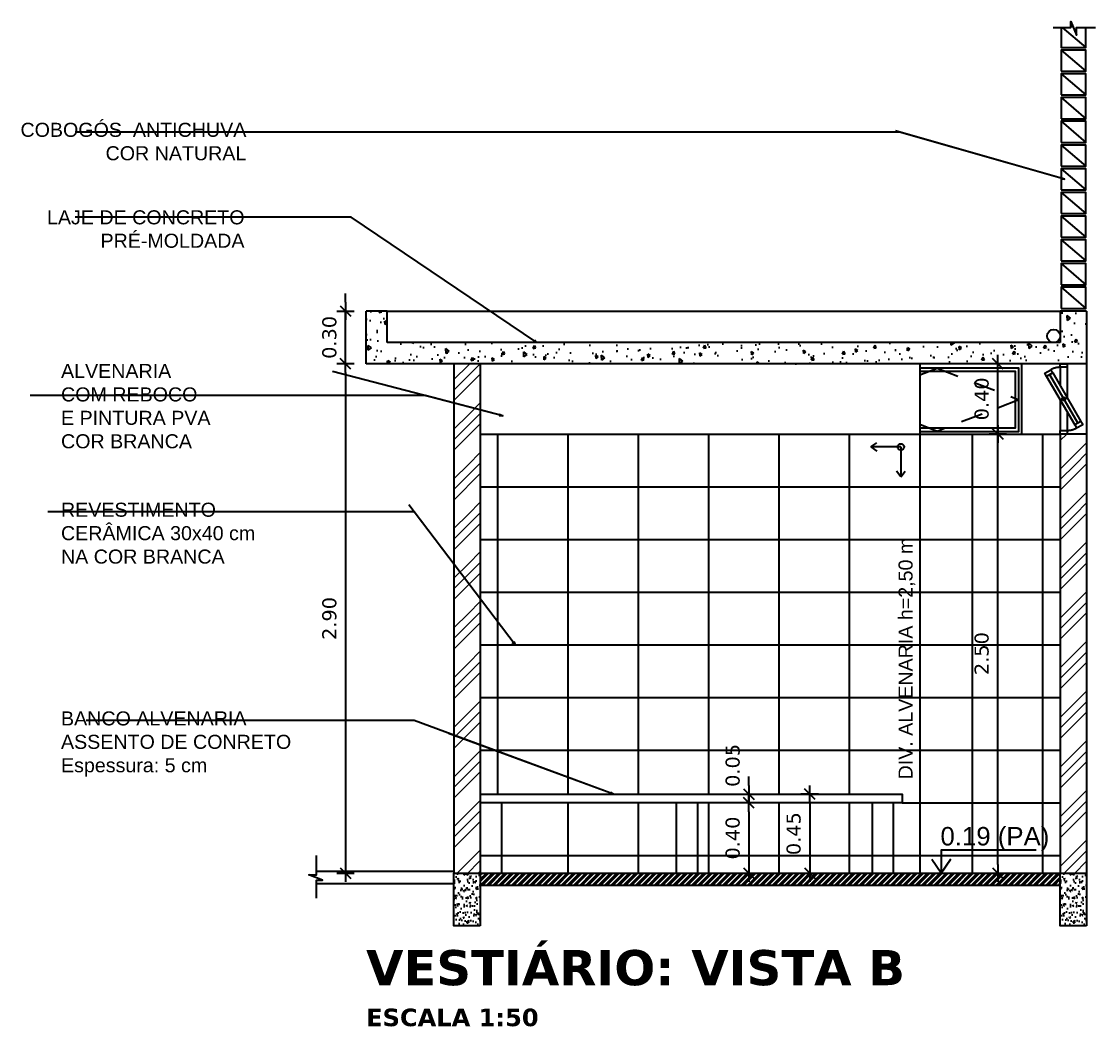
# Model space of a CAD drawing. Header units: inches. Extents: x -64 to 509, y -100 to 268.
# Drawn here: x 36.33 to 42.44, y 30.9 to 36.62 of the extents above; entities that cross this region are included whole.
import ezdxf
from ezdxf.enums import TextEntityAlignment as Align

# ---------------------------------------------------------------- set-up
doc = ezdxf.new("R2010")
doc.units = ezdxf.units.IN
doc.header["$MEASUREMENT"] = 0
doc.header["$PDMODE"] = 35
doc.linetypes.add('HIDDEN2', pattern=[0.1875, 0.125, -0.0625])
doc.linetypes.add('TRAÇO-2PTOS_P', pattern=[0.625, 0.25, -0.125, 0, -0.125, 0, -0.125])
for name, color, linetype in [('ARQ-ALV-PROJEÇÃO', 8, 'TRAÇO-2PTOS_P'), ('ARQ-ALV-VISTA1', 1, 'Continuous'), ('ARQ-ALV-VISTA2', 2, 'Continuous'), ('ARQ-CTA-1_050', 1, 'Continuous'), ('ARQ-CTA-1_200', 1, 'Continuous'), ('ARQ-ESQ-VISTA2', 1, 'Continuous'), ('ARQ-HTC', 9, 'Continuous'), ('ARQ-PIS-VISTA1', 1, 'Continuous'), ('ARQ-SMB-1_050', 1, 'Continuous'), ('ARQ_REBOCO', 4, 'Continuous'), ('COTA', 1, 'Continuous'), ('HACHURA', 1, 'Continuous'), ('Nivel', 2, 'Continuous'), ('VISTA1', 1, 'Continuous'), ('VISTA2', 3, 'Continuous')]:
    doc.layers.add(name, color=color, linetype=linetype)
doc.layers.add('HAT', color=8, linetype='Continuous', lineweight=15)
doc.styles.add('ARIAL', font='arial.ttf')
doc.styles.add('FNDE Texto Cota 0050', font='verdana.ttf', dxfattribs={"height": 0.08})
doc.styles.add('ROMANS', font='arial.ttf')
doc.styles.get("Standard").update_dxf_attribs({"font": 'verdana.ttf'})
doc.dimstyles.new('COTA 50', dxfattribs={"dimtxt": 0.08, "dimasz": 0.02, "dimexe": 0.1, "dimexo": 0.2, "dimgap": 0.025, "dimtad": 1, "dimrnd": 0.01, "dimzin": 4, "dimdsep": 46, "dimtxsty": 'ROMANS', "dimblk": 'ARCHTICK', "dimcen": 0.2, "dimclrd": 1, "dimclrt": 1, "dimadec": 0, "dimazin": 0, "dimtfac": 1.777778, "dimtix": 1, "dimtmove": 2, "dimatfit": 3, "dimldrblk": 'ARCHTICK', "dimfxl": 0.25, "dimfxlon": 1, "dimtolj": 1, "dimtzin": 0, "dimarcsym": 0})
doc.dimstyles.new('FNDE 1-0050', dxfattribs={"dimscale": 5, "dimtxt": 0.08, "dimasz": 0.01, "dimexe": 0.15, "dimexo": 0.15, "dimgap": 0.01, "dimtad": 1, "dimzin": 1, "dimdsep": 46, "dimtxsty": 'FNDE Texto Cota 0050', "dimblk": 'tic', "dimcen": 0.015, "dimdle": 0.15, "dimse1": 1, "dimse2": 1, "dimclrd": 251, "dimclre": 251, "dimclrt": 256, "dimaunit": 1, "dimadec": 3, "dimazin": 0, "dimtfac": 1, "dimtix": 1, "dimtmove": 2, "dimatfit": 3, "dimldrblk": 'tic', "dimfxl": 0.15, "dimtvp": 1, "dimtolj": 1, "dimtzin": 0, "dimarcsym": 0})
pattern_1 = [(45, (1.24994, -0.4102), (0.2828427, -2e-17), [0.4]), (45, (1.30994, -0.4102), (0.2828427, -2e-17), [0.4]), (45, (1.36994, -0.4102), (0.2828427, -2e-17), [0.4])]

# ---------------------------------------------------------------- blocks, each defined once
blk = doc.blocks.new('tic')
at = {"color": 251}
for p, q in [((-1, 0), (1, 0)), ((0, -1), (0, 1))]:
    blk.add_line(p, q, dxfattribs=at)
blk.add_line((-0.6, -0.6), (0.6, 0.6))
blk = doc.blocks.new('*D544')
at = {"layer": 'ARQ-CTA-1_050', "color": 251, "lineweight": -2, "transparency": 16777216}
blk.add_line((41.8808, 31.8204), (41.8808, 34.2204), dxfattribs=at)
at = {"layer": 'DEFPOINTS', "color": 0, "transparency": 16777216}
for p in [(40.3955, 34.2704), (41.8808, 34.2704), (41.6454, 31.7704)]:
    blk.add_point(p, dxfattribs=at)
at = {"layer": 'ARQ-CTA-1_050', "color": 251, "lineweight": -2, "transparency": 16777216, "xscale": 0.05, "yscale": 0.05, "zscale": 0.05}
for p, rotation in [((41.8808, 34.2704), 90), ((41.8808, 31.7704), 270)]:
    blk.add_blockref('tic', p, dxfattribs=dict(at, rotation=rotation))
at = {"layer": 'ARQ-CTA-1_050', "transparency": 16777216, "insert": (41.7891, 33.0204), "char_height": 0.08, "attachment_point": 5, "rotation": 90, "style": 'FNDE Texto Cota 0050'}
blk.add_mtext('\\A1;2.50', dxfattribs=at)
blk = doc.blocks.new('*D565')
at = {"layer": 'ARQ-CTA-1_050', "color": 251, "lineweight": -2, "transparency": 16777216}
blk.add_line((38.1691, 34.6204), (38.1691, 31.8204), dxfattribs=at)
at = {"layer": 'DEFPOINTS', "color": 0, "transparency": 16777216}
for p in [(38.4608, 34.6704), (38.1691, 31.7704), (38.9608, 31.7704)]:
    blk.add_point(p, dxfattribs=at)
at = {"layer": 'ARQ-CTA-1_050', "color": 251, "lineweight": -2, "transparency": 16777216, "xscale": 0.05, "yscale": 0.05, "zscale": 0.05}
for p, rotation in [((38.1691, 34.6704), 90), ((38.1691, 31.7704), 270)]:
    blk.add_blockref('tic', p, dxfattribs=dict(at, rotation=rotation))
at = {"layer": 'ARQ-CTA-1_050', "transparency": 16777216, "insert": (38.0774, 33.2204), "char_height": 0.08, "attachment_point": 5, "rotation": 90, "style": 'FNDE Texto Cota 0050'}
blk.add_mtext('\\A1;2.90', dxfattribs=at)
blk = doc.blocks.new('*D566')
at = {"layer": 'ARQ-CTA-1_050', "color": 251, "lineweight": -2, "transparency": 16777216}
for p, q in [((38.1691, 35.0204), (38.1691, 35.0704)), ((38.1691, 34.6704), (38.1691, 34.9704)), ((38.1691, 34.6204), (38.1691, 34.5704))]:
    blk.add_line(p, q, dxfattribs=at)
at = {"layer": 'DEFPOINTS', "color": 0, "transparency": 16777216}
for p in [(38.1691, 34.9704), (38.4608, 34.9704), (38.4608, 34.6704)]:
    blk.add_point(p, dxfattribs=at)
at = {"layer": 'ARQ-CTA-1_050', "color": 251, "lineweight": -2, "transparency": 16777216, "xscale": 0.05, "yscale": 0.05, "zscale": 0.05}
for p, rotation in [((38.1691, 34.9704), 270), ((38.1691, 34.6704), 90)]:
    blk.add_blockref('tic', p, dxfattribs=dict(at, rotation=rotation))
at = {"layer": 'ARQ-CTA-1_050', "transparency": 16777216, "insert": (38.0774, 34.8204), "char_height": 0.08, "attachment_point": 5, "rotation": 90, "style": 'FNDE Texto Cota 0050'}
blk.add_mtext('\\A1;0.30', dxfattribs=at)
blk = doc.blocks.new('_ArchTick')
at = {"color": 0, "linetype": 'ByBlock', "const_width": 0.15}
blk.add_lwpolyline([(-0.5, -0.5), (0.5, 0.5)], dxfattribs=at)
blk = doc.blocks.new('*D568')
at = {"layer": 'ARQ-CTA-1_050', "color": 251, "lineweight": -2, "transparency": 16777216}
blk.add_line((41.8808, 34.3204), (41.8808, 34.6204), dxfattribs=at)
at = {"layer": 'DEFPOINTS', "color": 0, "transparency": 16777216}
for p in [(40.7862, 34.6704), (41.8808, 34.6704), (42.0361, 34.2704)]:
    blk.add_point(p, dxfattribs=at)
at = {"layer": 'ARQ-CTA-1_050', "color": 251, "lineweight": -2, "transparency": 16777216, "xscale": 0.05, "yscale": 0.05, "zscale": 0.05}
for p, rotation in [((41.8808, 34.6704), 90), ((41.8808, 34.2704), 270)]:
    blk.add_blockref('tic', p, dxfattribs=dict(at, rotation=rotation))
at = {"layer": 'ARQ-CTA-1_050', "transparency": 16777216, "insert": (41.7892, 34.4704), "char_height": 0.08, "attachment_point": 5, "rotation": 90, "style": 'FNDE Texto Cota 0050'}
blk.add_mtext('\\A1;0.40', dxfattribs=at)
blk = doc.blocks.new('*D571')
at = {"layer": 'ARQ-CTA-1_050', "color": 251, "lineweight": -2, "transparency": 16777216}
blk.add_line((40.464, 32.1204), (40.464, 31.8204), dxfattribs=at)
at = {"layer": 'DEFPOINTS', "color": 0, "transparency": 16777216}
for p in [(40.1711, 32.1704), (40.1361, 31.7704), (40.464, 31.7704)]:
    blk.add_point(p, dxfattribs=at)
at = {"layer": 'ARQ-CTA-1_050', "color": 251, "lineweight": -2, "transparency": 16777216, "xscale": 0.05, "yscale": 0.05, "zscale": 0.05}
for p, rotation in [((40.464, 32.1704), 90), ((40.464, 31.7704), 270)]:
    blk.add_blockref('tic', p, dxfattribs=dict(at, rotation=rotation))
at = {"layer": 'ARQ-CTA-1_050', "transparency": 16777216, "insert": (40.3724, 31.9704), "char_height": 0.08, "attachment_point": 5, "rotation": 90, "style": 'FNDE Texto Cota 0050'}
blk.add_mtext('\\A1;0.40', dxfattribs=at)
blk = doc.blocks.new('*D572')
at = {"layer": 'ARQ-CTA-1_050', "color": 251, "lineweight": -2, "transparency": 16777216}
for p, q in [((40.464, 32.2704), (40.464, 32.3204)), ((40.464, 32.1704), (40.464, 32.2204)), ((40.464, 32.1204), (40.464, 32.0704))]:
    blk.add_line(p, q, dxfattribs=at)
at = {"layer": 'DEFPOINTS', "color": 0, "transparency": 16777216}
for p in [(40.1361, 32.2204), (40.464, 32.2204), (40.1711, 32.1704)]:
    blk.add_point(p, dxfattribs=at)
at = {"layer": 'ARQ-CTA-1_050', "color": 251, "lineweight": -2, "transparency": 16777216, "xscale": 0.05, "yscale": 0.05, "zscale": 0.05}
for p, rotation in [((40.464, 32.2204), 270), ((40.464, 32.1704), 90)]:
    blk.add_blockref('tic', p, dxfattribs=dict(at, rotation=rotation))
at = {"layer": 'ARQ-CTA-1_050', "transparency": 16777216, "insert": (40.3724, 32.3839), "char_height": 0.08, "attachment_point": 5, "rotation": 90, "style": 'FNDE Texto Cota 0050'}
blk.add_mtext('\\A1;0.05', dxfattribs=at)
blk = doc.blocks.new('*D573')
at = {"layer": 'ARQ-CTA-1_050', "color": 251, "lineweight": -2, "transparency": 16777216}
blk.add_line((40.8108, 32.1704), (40.8108, 31.8204), dxfattribs=at)
at = {"layer": 'DEFPOINTS', "color": 0, "transparency": 16777216}
for p in [(40.6361, 32.2204), (40.6361, 31.7704), (40.8108, 31.7704)]:
    blk.add_point(p, dxfattribs=at)
at = {"layer": 'ARQ-CTA-1_050', "color": 251, "lineweight": -2, "transparency": 16777216, "xscale": 0.05, "yscale": 0.05, "zscale": 0.05}
for p, rotation in [((40.8108, 32.2204), 90), ((40.8108, 31.7704), 270)]:
    blk.add_blockref('tic', p, dxfattribs=dict(at, rotation=rotation))
at = {"layer": 'ARQ-CTA-1_050', "transparency": 16777216, "insert": (40.7192, 31.9954), "char_height": 0.08, "attachment_point": 5, "rotation": 90, "style": 'FNDE Texto Cota 0050'}
blk.add_mtext('\\A1;0.45', dxfattribs=at)

msp = doc.modelspace()

# ---------------------------------------------------------------- hatches: boundary and pattern name
at = {"layer": 'ARQ-HTC'}
h = msp.add_hatch(dxfattribs=at)
h.set_pattern_fill('STEEL', color=256, scale=0.2)
h.set_pattern_definition([(45, (0, 0), (-0.01767767, 0.01767767), []), (45, (0, 0.0125), (-0.01767767, 0.01767767), [])])
h.paths.add_polyline_path([(42.2361, 31.7704), (38.9361, 31.7704), (38.9361, 31.7004), (42.2361, 31.7004)])
at = {"layer": 'COTA'}
h = msp.add_hatch(dxfattribs=at)
h.set_pattern_fill('AR-CONC', color=256, scale=0.025, angle=45, style=0)
h.set_pattern_definition([(95, (-29.65685, -4.40286), (0.137888, 0.11570177), [0.01875, -0.20625]), (40, (-29.65685, -4.40286), (-0.15749804, 0.10844204), [0.015, -0.165]), (145.45144, (-29.64536, -4.39322), (-0.01961004, 0.2241438), [0.01593505, -0.17528553]), (91.1842, (-29.6922, -4.3675), (0.21792335, 0.15940344), [0.028125, -0.309375]), (141.63564, (-29.67404, -4.35422), (-0.006975, 0.3374279), [0.0239026, -0.2629284]), (36.18416, (-29.6922, -4.3675), (-0.006975, 0.3374279), [0.0225, -0.2475]), (66, (-29.66569, -4.35867), (0.1766929, 0.03434562), [0.01875, -0.20625]), (11, (-29.66569, -4.35867), (-0.08517715, 0.1712021), [0.015, -0.165]), (116.45144, (-29.65096, -4.3558), (0.09151574, 0.20554773), [0.01593505, -0.17528553]), (82.5, (-29.65685, -4.40286), (-0.056698296, 0.060997454), [0, -0.163, 0, -0.1675, 0, -0.165625]), (52.5, (-29.65685, -4.40286), (-0.02321824, 0.11622736), [0, -0.0955, 0, -0.15925, 0, -0.063125]), (12.5, (-29.69627, -4.442284), (0.09835454, 0.09038019), [0, -0.0625, 0, -0.195, 0, -0.25875]), (2.5, (-29.71395, -4.45996), (0.0853975, 0.12078995), [0, -0.08125, 0, -0.1295, 0, -0.18375])])
h.paths.add_polyline_path([(42.2361, 34.7904), (38.4061, 34.7904), (38.4061, 34.9704), (38.2861, 34.9704), (38.2861, 34.6704), (42.3861, 34.6704), (42.3861, 34.9704), (42.2361, 34.9704)])
h = msp.add_hatch(dxfattribs=at)
h.set_pattern_fill('AR-CONC', color=256, scale=0.01, angle=45, style=0)
h.set_pattern_definition([(95, (9.71085, 0), (0.0551552, 0.04628071), [0.0075, -0.0825]), (40, (9.71085, 0), (-0.06299922, 0.04337681), [0.006, -0.066]), (145.45144, (9.71545, 0.00386), (-0.00784402, 0.08965752), [0.00637402, -0.07011421]), (91.1842, (9.69671, 0.01414), (0.08716934, 0.06376138), [0.01125, -0.12375]), (141.63564, (9.70397, 0.01946), (-0.00279, 0.13497117), [0.00956103, -0.10517138]), (36.18416, (9.69671, 0.01414), (-0.00279, 0.13497117), [0.009, -0.099]), (66, (9.707315, 0.01768), (0.07067716, 0.01373825), [0.0075, -0.0825]), (11, (9.707315, 0.01768), (-0.03407086, 0.06848084), [0.006, -0.066]), (116.45144, (9.713205, 0.01882), (0.0366063, 0.08221909), [0.00637402, -0.07011421]), (82.5, (9.71085, 0), (-0.022679319, 0.024398982), [0, -0.0652, 0, -0.067, 0, -0.06625]), (52.5, (9.71085, 0), (-0.009287294, 0.046490945), [0, -0.0382, 0, -0.0637, 0, -0.02525]), (12.5, (9.695082, -0.015768), (0.039341817, 0.036152076), [0, -0.025, 0, -0.078, 0, -0.1035]), (2.5, (9.68801, -0.02284), (0.034159, 0.04831598), [0, -0.0325, 0, -0.0518, 0, -0.0735])])
h.paths.add_polyline_path([(38.9361, 31.7704), (38.7861, 31.7704), (38.7861, 31.4704), (38.9361, 31.4704)])
h = msp.add_hatch(dxfattribs=at)
h.set_pattern_fill('AR-CONC', color=256, scale=0.01, angle=45, style=0)
h.set_pattern_definition([(95, (13.16085, 0), (0.0551552, 0.04628071), [0.0075, -0.0825]), (40, (13.16085, 0), (-0.06299922, 0.04337681), [0.006, -0.066]), (145.45144, (13.16545, 0.00386), (-0.00784402, 0.08965752), [0.00637402, -0.07011421]), (91.1842, (13.14671, 0.01414), (0.08716934, 0.06376138), [0.01125, -0.12375]), (141.63564, (13.15397, 0.01946), (-0.00279, 0.13497117), [0.00956103, -0.10517138]), (36.18416, (13.14671, 0.01414), (-0.00279, 0.13497117), [0.009, -0.099]), (66, (13.157315, 0.01768), (0.07067716, 0.01373825), [0.0075, -0.0825]), (11, (13.157315, 0.01768), (-0.03407086, 0.06848084), [0.006, -0.066]), (116.45144, (13.163205, 0.01882), (0.0366063, 0.08221909), [0.00637402, -0.07011421]), (82.5, (13.16085, 0), (-0.022679319, 0.024398982), [0, -0.0652, 0, -0.067, 0, -0.06625]), (52.5, (13.16085, 0), (-0.009287294, 0.046490945), [0, -0.0382, 0, -0.0637, 0, -0.02525]), (12.5, (13.145082, -0.015768), (0.039341817, 0.036152076), [0, -0.025, 0, -0.078, 0, -0.1035]), (2.5, (13.13801, -0.02284), (0.034159, 0.04831598), [0, -0.0325, 0, -0.0518, 0, -0.0735])])
h.paths.add_polyline_path([(42.3861, 31.7704), (42.2361, 31.7704), (42.2361, 31.4704), (42.3861, 31.4704)])
at = {"layer": 'HAT'}
h = msp.add_hatch(dxfattribs=at)
h.set_pattern_fill('GOST_GROUND', color=256, scale=0.02, style=0)
h.set_pattern_definition(pattern_1)
h.paths.add_polyline_path([(38.9361, 34.6704), (38.7861, 34.6704), (38.7861, 31.7704), (38.9361, 31.7704)])
h = msp.add_hatch(dxfattribs=at)
h.set_pattern_fill('GOST_GROUND', color=256, scale=0.02, style=0)
h.set_pattern_definition(pattern_1)
h.paths.add_polyline_path([(42.3861, 34.2704), (42.2361, 34.2704), (42.2361, 31.7704), (42.3861, 31.7704)])

# ---------------------------------------------------------------- linework, layer by layer
at = {"layer": 'ARQ-ALV-PROJEÇÃO', "linetype": 'HIDDEN2'}
msp.add_lwpolyline([(41.4361, 34.6067), (41.5361, 34.6454), (42.0011, 34.4654), (41.5361, 34.2854), (41.4361, 34.3241)], dxfattribs=at)
msp.add_circle((42.2561, 34.4704), 0.00915, dxfattribs=at)
for centre, radius, start, end in [((42.2365, 34.5429), 0.1075, 90.2285, 119.98481), ((42.2689, 34.4228), 0.1326, 273.09592, 297.11739)]:
    msp.add_arc(centre, radius, start, end, dxfattribs=at)
at = {"layer": 'ARQ-ALV-VISTA1'}
msp.add_line((38.4061, 34.9704), (42.2361, 34.9704), dxfattribs=at)
msp.add_circle((42.1986, 34.8279), 0.0375, dxfattribs=at)
at = {"layer": 'ARQ-ALV-VISTA2', "color": 3}
for p, q in [((42.2473, 36.585), (42.3811, 36.4704)), ((42.2411, 36.4554), (42.3811, 36.3354)), ((42.2411, 36.3204), (42.3811, 36.2004)), ((42.2411, 36.1854), (42.3811, 36.0654)), ((42.2411, 36.0504), (42.3811, 35.9304)), ((42.2411, 35.9154), (42.3811, 35.7954)), ((42.2411, 35.7804), (42.3811, 35.6604)), ((42.2411, 35.6454), (42.3811, 35.5254)), ((42.2411, 35.5104), (42.3811, 35.3904)), ((42.2411, 35.3754), (42.3811, 35.2554)), ((42.2411, 35.2404), (42.3811, 35.1204)), ((42.2411, 35.1054), (42.3811, 34.9854))]:
    msp.add_line(p, q, dxfattribs=at)
at = {"layer": 'ARQ-ALV-VISTA2'}
msp.add_line((42.1756, 34.6086), (42.3366, 34.3321), dxfattribs=at)
for points in [[(42.2411, 36.585), (42.2411, 36.4704), (42.3811, 36.4704), (42.3811, 36.585)], [(42.3082, 36.5904), (42.2971, 36.5904)]]:
    msp.add_lwpolyline(points, dxfattribs=at)
for points in [[(42.2411, 36.3354), (42.3811, 36.3354), (42.3811, 36.4554), (42.2411, 36.4554)], [(42.2411, 36.2004), (42.3811, 36.2004), (42.3811, 36.3204), (42.2411, 36.3204)], [(42.2411, 36.0654), (42.3811, 36.0654), (42.3811, 36.1854), (42.2411, 36.1854)], [(42.2411, 35.9304), (42.3811, 35.9304), (42.3811, 36.0504), (42.2411, 36.0504)], [(42.2411, 35.7954), (42.3811, 35.7954), (42.3811, 35.9154), (42.2411, 35.9154)], [(42.2411, 35.6604), (42.3811, 35.6604), (42.3811, 35.7804), (42.2411, 35.7804)], [(42.2411, 35.5254), (42.3811, 35.5254), (42.3811, 35.6454), (42.2411, 35.6454)], [(42.2411, 35.3904), (42.3811, 35.3904), (42.3811, 35.5104), (42.2411, 35.5104)], [(42.2411, 35.2554), (42.3811, 35.2554), (42.3811, 35.3754), (42.2411, 35.3754)], [(42.2411, 35.1204), (42.3811, 35.1204), (42.3811, 35.2404), (42.2411, 35.2404)], [(42.2411, 34.9854), (42.3811, 34.9854), (42.3811, 35.1054), (42.2411, 35.1054)], [(42.2761, 34.6504), (42.2361, 34.6504), (42.2361, 34.6704), (42.2761, 34.6704)], [(42.1929, 34.6187), (42.1583, 34.5986), (42.1482, 34.6159), (42.1828, 34.636)], [(42.2761, 34.2704), (42.2361, 34.2704), (42.2361, 34.2904), (42.2761, 34.2904)], [(42.3539, 34.3422), (42.3193, 34.322), (42.3294, 34.3048), (42.364, 34.3249)]]:
    msp.add_lwpolyline(points, close=True, dxfattribs=at)
at = {"layer": 'ARQ-CTA-1_050'}
msp.add_line((42.0161, 34.6704), (42.0161, 34.2704), dxfattribs=at)
for points in [[(42.1948, 36.585), (42.2971, 36.585), (42.2971, 36.6187), (42.3278, 36.5403), (42.3278, 36.585), (42.4367, 36.585)], [(38.0047, 31.6283), (38.0047, 31.7306), (38.0385, 31.7306), (37.9601, 31.7612), (38.0047, 31.7612), (38.0047, 31.8702)]]:
    msp.add_lwpolyline(points, dxfattribs=at)
at = {"layer": 'ARQ-CTA-1_050', "color": 3}
for points in [[(41.1585, 34.1965), (41.1922, 34.221)], [(41.3292, 34.1965), (41.1585, 34.1965)], [(41.3292, 34.1965), (41.1585, 34.1965)], [(41.1585, 34.1965), (41.1922, 34.1719)], [(41.3292, 34.1965), (41.3292, 34.0258)], [(41.3292, 34.0258), (41.3046, 34.0595)], [(41.3292, 34.0258), (41.3537, 34.0595)]]:
    msp.add_lwpolyline(points, dxfattribs=at)
msp.add_circle((41.3292, 34.1965), 0.0186, dxfattribs=at)
at = {"layer": 'ARQ-CTA-1_200'}
for p, q in [((42.3861, 34.6704), (42.3861, 34.2704)), ((42.1583, 34.5986), (42.3193, 34.322)), ((42.1929, 34.6187), (42.3539, 34.3422)), ((42.2361, 34.6504), (42.2361, 34.5445)), ((42.2761, 34.6504), (42.2761, 34.4758)), ((42.2361, 34.465), (42.2361, 34.2904)), ((42.2761, 34.3963), (42.2761, 34.2904))]:
    msp.add_line(p, q, dxfattribs=at)
at = {"layer": 'ARQ-ESQ-VISTA2'}
for p, q in [((38.9361, 34.2704), (41.4361, 34.2704)), ((41.4361, 34.2704), (42.2361, 34.2704))]:
    msp.add_line(p, q, dxfattribs=at)
at = {"layer": 'ARQ-PIS-VISTA1', "color": 252}
for p, q in [((39.0361, 32.2204), (39.0361, 34.2704)), ((39.4361, 32.2204), (39.4361, 34.2704)), ((39.8361, 32.2204), (39.8361, 34.2704)), ((40.2361, 32.2204), (40.2361, 34.2704)), ((40.6361, 32.2204), (40.6361, 34.2704)), ((41.0361, 32.2204), (41.0361, 34.2704)), ((41.7361, 31.7704), (41.7361, 34.2704)), ((42.1361, 31.7704), (42.1361, 34.2704)), ((38.9361, 33.9704), (42.2361, 33.9704)), ((38.9361, 33.6704), (42.2361, 33.6704)), ((38.9361, 33.3704), (42.2361, 33.3704)), ((38.9361, 33.0704), (42.2361, 33.0704)), ((38.9361, 32.7704), (42.2361, 32.7704)), ((38.9361, 32.4704), (42.2361, 32.4704)), ((39.4361, 31.7704), (39.4361, 32.1704)), ((39.8361, 31.7704), (39.8361, 32.1704)), ((40.2361, 31.7704), (40.2361, 32.1704)), ((40.6361, 31.7704), (40.6361, 32.1704)), ((41.0361, 31.7704), (41.0361, 32.1704)), ((41.3361, 32.1704), (42.2361, 32.1704)), ((38.9361, 31.8704), (42.2361, 31.8704))]:
    msp.add_line(p, q, dxfattribs=at)
at = {"layer": 'ARQ_REBOCO'}
for p, q in [((38.4061, 34.9704), (38.2861, 34.9704)), ((38.2861, 34.6704), (38.2861, 34.9704)), ((38.4061, 34.7904), (38.4061, 34.9704)), ((42.2361, 34.7904), (38.4061, 34.7904)), ((42.3861, 34.6704), (38.2861, 34.6704)), ((38.7861, 31.7804), (38.0047, 31.7804)), ((38.7861, 31.7704), (42.3861, 31.7704)), ((38.7861, 31.7104), (38.0047, 31.7104)), ((42.2361, 31.7004), (38.9361, 31.7004))]:
    msp.add_line(p, q, dxfattribs=at)
at = {"layer": 'ARQ_REBOCO', "ltscale": 10}
for p, q in [((42.2361, 34.9704), (42.2361, 34.7904)), ((42.2361, 34.9704), (42.2361, 34.7904)), ((42.3861, 34.9704), (42.2361, 34.9704)), ((42.3861, 34.9704), (42.3861, 34.6704)), ((42.3861, 34.9704), (42.3861, 34.7904)), ((42.3861, 34.9704), (42.3861, 34.7904)), ((38.7861, 34.6704), (38.7861, 31.7704)), ((38.9361, 34.6704), (38.9361, 31.7704)), ((42.2361, 34.2704), (42.2361, 31.7704)), ((42.2361, 34.2704), (42.2361, 31.7704)), ((42.3861, 34.2704), (42.2361, 34.2704)), ((42.3861, 34.2704), (42.3861, 31.7704))]:
    msp.add_line(p, q, dxfattribs=at)
for points in [[(38.9361, 31.4704), (38.7861, 31.4704), (38.7861, 31.7704), (38.9361, 31.7704)], [(42.3861, 31.4704), (42.2361, 31.4704), (42.2361, 31.7704), (42.3861, 31.7704)]]:
    msp.add_lwpolyline(points, close=True, dxfattribs=at)
at = {"layer": 'Nivel'}
msp.add_lwpolyline([(42.0989, 31.9018), (41.558, 31.9018), (41.558, 31.7704), (41.6114, 31.8474), (41.558, 31.7704), (41.5045, 31.8474)], dxfattribs=at)
at = {"layer": 'VISTA1', "color": 3}
for p, q in [((41.3361, 32.1704), (38.9361, 32.1704)), ((39.0561, 32.1704), (39.0561, 31.7704)), ((40.0511, 32.1704), (40.0511, 31.7704)), ((40.1711, 32.1704), (40.1711, 31.7704)), ((41.1661, 32.1704), (41.1661, 31.7704)), ((41.2861, 32.1704), (41.2861, 31.7704))]:
    msp.add_line(p, q, dxfattribs=at)
at = {"layer": 'VISTA1'}
for points in [[(41.4361, 34.2854), (42.0011, 34.2854), (42.0011, 34.6454), (41.4361, 34.6454)], [(41.4361, 34.3054), (41.9811, 34.3054), (41.9811, 34.6254), (41.4361, 34.6254)]]:
    msp.add_lwpolyline(points, dxfattribs=at)
at = {"layer": 'VISTA1', "color": 3}
msp.add_lwpolyline([(38.9361, 32.2204), (41.3361, 32.2204), (41.3361, 32.1704)], dxfattribs=at)
at = {"layer": 'VISTA2'}
msp.add_line((41.4361, 34.6704), (41.4361, 31.7704), dxfattribs=at)

# ---------------------------------------------------------------- texts
at = {"layer": 'COTA', "char_height": 0.08, "style": 'ROMANS'}
for s, insert, width, attachment_point in [('COBOGÓS  ANTICHUVA\\PCOR NATURAL ', (37.6046, 36.042), 1.731598, 3), ('LAJE DE CONCRETO \\PPRÉ-MOLDADA', (37.5943, 35.5439), 1.182391, 3), ('ALVENARIA\\PCOM REBOCO \\PE PINTURA PVA \\PCOR BRANCA ', (36.5501, 34.6691), 1.731598, 1), ('REVESTIMENTO \\PCERÂMICA 30x40 cm \\PNA COR BRANCA ', (36.5499, 33.8794), 1.365309, 1), ('BANCO ALVENARIA\\PASSENTO DE CONRETO\\PEspessura: 5 cm  ', (36.5499, 32.6914), 1.838141, 1)]:
    msp.add_mtext(s, dxfattribs=dict(at, insert=insert, width=width, attachment_point=attachment_point))
at = {"layer": 'COTA', "insert": (41.3158, 32.3041), "char_height": 0.08, "width": 1.365309, "attachment_point": 1, "rotation": 90, "style": 'ROMANS'}
msp.add_mtext('DIV. ALVENARIA h=2,50 m ', dxfattribs=at)
at = {"layer": 'HACHURA', "insert": (38.2861, 31.3328), "char_height": 0.2, "attachment_point": 1}
msp.add_mtext('{\\fVerdana|b1|i0|c0|p34;VESTIÁRIO: VISTA B\\P\\H0.5x;ESCALA 1:50}', dxfattribs=at)
at = {"layer": 'Nivel', "style": 'ARIAL'}
msp.add_text('0.19 (PA) ', height=0.105, dxfattribs=at).set_placement((41.8846, 31.9283), align=Align.CENTER)

# ---------------------------------------------------------------- dimensions: what is measured, and where the dimension line sits
at = {"layer": 'ARQ-CTA-1_050'}
for base, p1, p2, picture, middle in [((38.1691, 34.9704), (38.4608, 34.6704), (38.4608, 34.9704), '*D566', (38.0774, 34.8204)), ((38.1691, 31.7704), (38.4608, 34.6704), (38.9608, 31.7704), '*D565', (38.0774, 33.2204)), ((41.8808, 34.6704), (42.0361, 34.2704), (40.7862, 34.6704), '*D568', (41.7892, 34.4704)), ((41.8808, 34.2704), (41.6454, 31.7704), (40.3955, 34.2704), '*D544', (41.7891, 33.0204)), ((40.8108, 31.7704), (40.6361, 32.2204), (40.6361, 31.7704), '*D573', (40.7192, 31.9954)), ((40.464, 31.7704), (40.1711, 32.1704), (40.1361, 31.7704), '*D571', (40.3724, 31.9704))]:
    dim = msp.add_linear_dim(base=base, p1=p1, p2=p2, angle=90, dimstyle='FNDE 1-0050', dxfattribs=at)
    dim.commit()
    dim.dimension.update_dxf_attribs({"geometry": picture, "text_midpoint": middle})
dim = msp.add_linear_dim(base=(40.464, 32.2204), p1=(40.1711, 32.1704), p2=(40.1361, 32.2204), angle=90, dimstyle='FNDE 1-0050', dxfattribs=at)
dim.commit()
dim.dimension.update_dxf_attribs({"geometry": '*D572', "text_midpoint": (40.3724, 32.3839), "dimtype": 160})

# ---------------------------------------------------------------- leaders
at = {"layer": 'ARQ-SMB-1_050', "annotation_type": 0, "has_hookline": 1, "hookline_direction": 1}
for points in [[(42.2593, 35.7204), (41.3211, 35.9892), (37.6565, 35.9892)], [(39.2581, 34.7904), (38.2016, 35.5041), (37.6565, 35.5041)], [(39.0632, 34.3737), (38.6221, 34.4888), (37.3997, 34.4888)]]:
    msp.add_leader(points, dimstyle='COTA 50', override={"dimldrblk": 'Open30'}, dxfattribs=at)
at = {"layer": 'COTA', "annotation_type": 0, "has_hookline": 1, "hookline_direction": 1}
for points in [[(39.1341, 33.0704), (38.5593, 33.8266), (37.4997, 33.8266)], [(39.6932, 32.2204), (38.5593, 32.6386), (37.7183, 32.6386)]]:
    msp.add_leader(points, dimstyle='COTA 50', override={"dimldrblk": 'Open30'}, dxfattribs=at)

doc.saveas('drawing.dxf')
